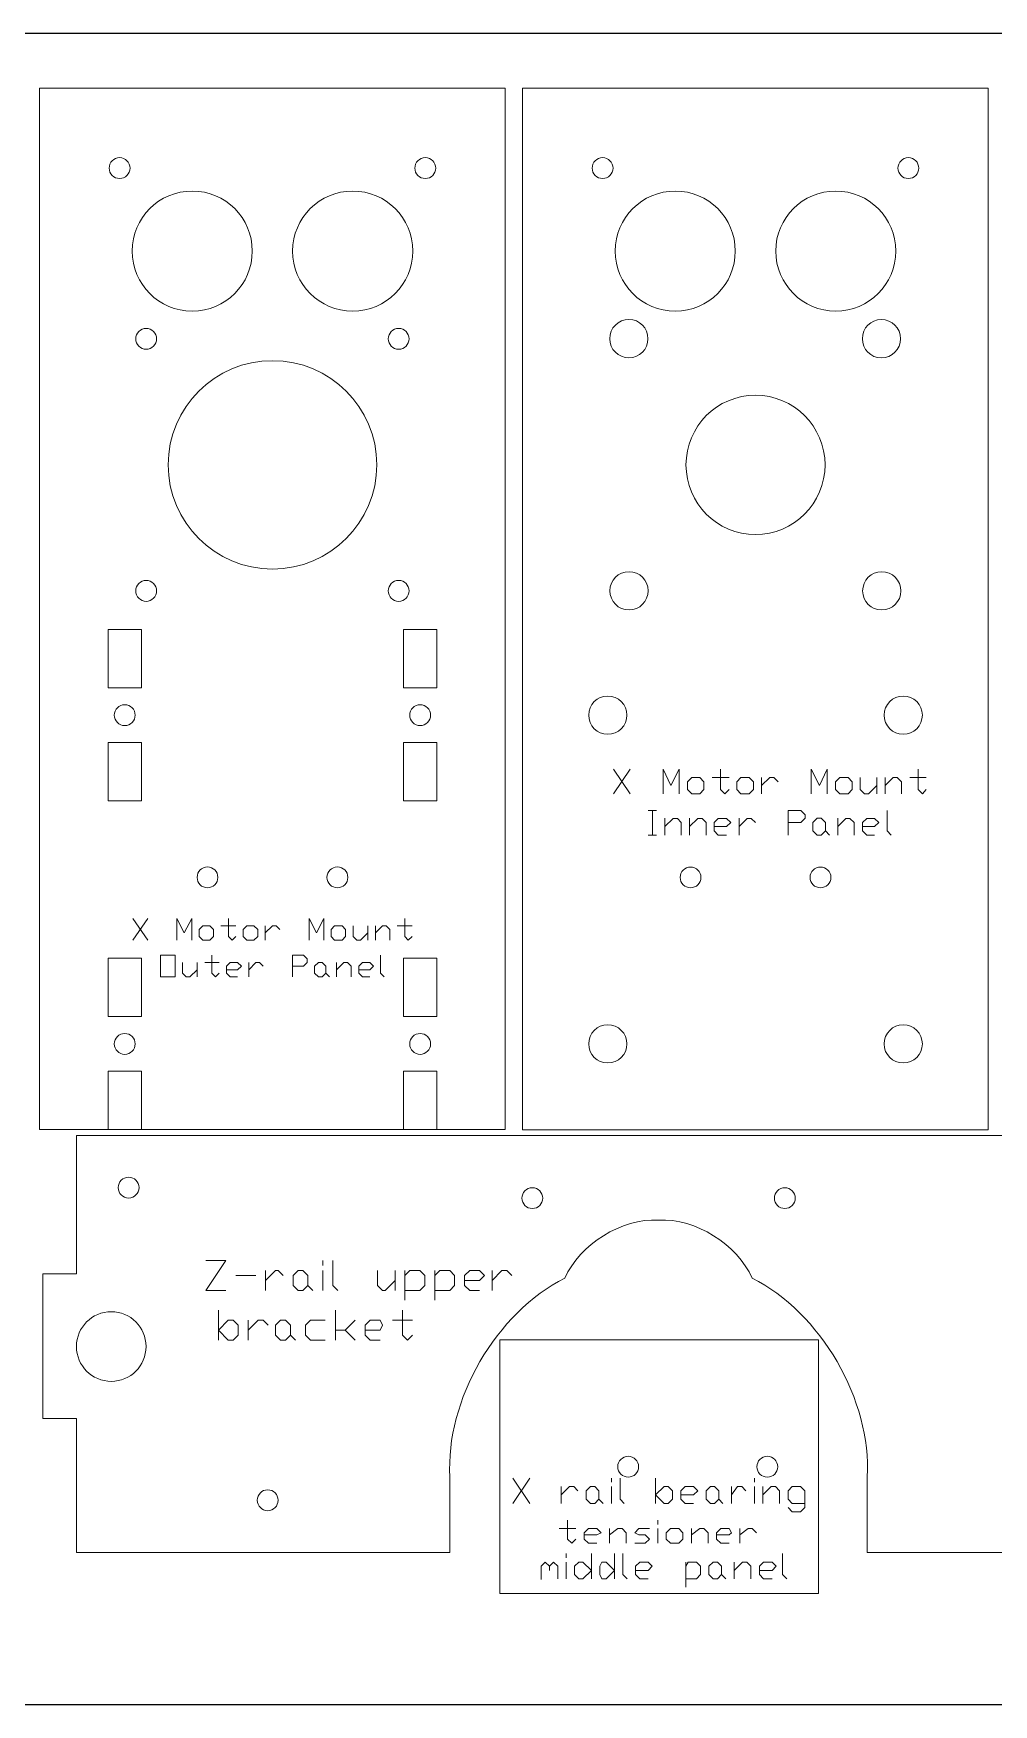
# Model space of a CAD drawing. Header units: inches. Extents: x -12 to 12, y -6 to 6.
# Drawn here: x -3.74 to 3.15, y -6 to 6 of the extents above; entities that cross this region are included whole.
import ezdxf

# ---------------------------------------------------------------- set-up
doc = ezdxf.new("R2010")
doc.units = ezdxf.units.IN
doc.layers.get('0').update_dxf_attribs({"linetype": 'CONTINUOUS', "lineweight": 25, "true_color": 0x000000})
doc.layers.add('CUT_SHEET_1', color=179, linetype='CONTINUOUS', true_color=0x131326)

# ---------------------------------------------------------------- blocks, each defined once
blk = doc.blocks.new('BORDER')
for p, q in [((24, 0), (0, 0)), ((0, -12), (24, -12))]:
    blk.add_line(p, q)

msp = doc.modelspace()

# ---------------------------------------------------------------- linework, layer by layer
at = {"layer": 'CUT_SHEET_1', "color": 3, "lineweight": 15, "true_color": 0x00ff00}
for p, q in [((-3.7, -1.871), (-3.7, 5.607)), ((-3.7, 5.607), (-0.354, 5.607)), ((-0.354, 5.607), (-0.354, -1.871)), ((-0.23, -1.872), (-0.23, 5.607)), ((-0.23, 5.607), (3.116, 5.607)), ((3.116, 5.607), (3.116, -1.872)), ((-0.354, -1.871), (-3.7, -1.871)), ((4.929, -1.913), (-3.435, -1.913)), ((-3.435, -1.913), (-3.435, -2.906)), ((3.116, -1.872), (-0.23, -1.872)), ((-3.435, -2.906), (-3.676, -2.906)), ((-3.676, -2.906), (-3.676, -3.946)), ((-0.393, -5.203), (-0.393, -3.381)), ((-0.393, -3.381), (1.897, -3.381)), ((1.897, -3.381), (1.897, -5.203)), ((-3.676, -3.946), (-3.435, -3.946)), ((-3.435, -3.946), (-3.435, -4.907)), ((-0.752, -4.907), (-0.752, -4.365)), ((2.246, -4.365), (2.246, -4.907)), ((-3.435, -4.907), (-0.752, -4.907)), ((2.246, -4.907), (4.928, -4.907)), ((1.897, -5.203), (-0.393, -5.203))]:
    msp.add_line(p, q, dxfattribs=at)
at = {"layer": 'CUT_SHEET_1', "color": 1, "lineweight": 15, "true_color": 0xff0000}
for p, q in [((0.345, 5.108), (0.345, 5.108)), ((2.542, 5.108), (2.542, 5.108)), ((0.27, 5.033), (0.27, 5.033)), ((2.467, 5.033), (2.467, 5.033)), ((-2.603, 4.868), (-2.603, 4.868)), ((-1.45, 4.868), (-1.45, 4.868)), ((0.867, 4.868), (0.867, 4.868)), ((2.02, 4.868), (2.02, 4.868)), ((-2.172, 4.437), (-2.172, 4.437)), ((-1.019, 4.437), (-1.019, 4.437)), ((1.298, 4.437), (1.298, 4.437)), ((2.451, 4.437), (2.451, 4.437)), ((-2.859, 3.807), (-2.859, 3.807)), ((0.671, 3.808), (0.671, 3.808)), ((2.485, 3.808), (2.485, 3.808)), ((-2.859, 1.997), (-2.859, 1.997)), ((0.672, 1.998), (0.672, 1.998)), ((2.488, 1.997), (2.488, 1.997)), ((-3.208, 1.72), (-2.968, 1.72)), ((-3.208, 1.301), (-3.208, 1.72)), ((-2.968, 1.72), (-2.968, 1.301)), ((-1.086, 1.72), (-0.846, 1.72)), ((-1.086, 1.301), (-1.086, 1.72)), ((-0.846, 1.72), (-0.846, 1.301)), ((-2.968, 1.301), (-3.208, 1.301)), ((-0.846, 1.301), (-1.086, 1.301)), ((-3.088, 1.18), (-3.088, 1.18)), ((0.52, 1.105), (0.52, 1.105)), ((2.642, 1.105), (2.642, 1.105)), ((-3.208, 0.908), (-2.968, 0.908)), ((-3.208, 0.49), (-3.208, 0.908)), ((-2.968, 0.908), (-2.968, 0.49)), ((-1.086, 0.908), (-0.846, 0.908)), ((-1.086, 0.49), (-1.086, 0.908)), ((-0.846, 0.908), (-0.846, 0.49)), ((-2.968, 0.49), (-3.208, 0.49)), ((-0.846, 0.49), (-1.086, 0.49)), ((-1.56, 0.015), (-1.56, 0.015)), ((-3.208, -0.641), (-2.968, -0.641)), ((-3.208, -1.059), (-3.208, -0.641)), ((-2.968, -0.641), (-2.968, -1.059)), ((-1.086, -0.641), (-0.846, -0.641)), ((-1.086, -1.059), (-1.086, -0.641)), ((-0.846, -0.641), (-0.846, -1.059)), ((-2.968, -1.059), (-3.208, -1.059)), ((-0.846, -1.059), (-1.086, -1.059)), ((-3.088, -1.181), (-3.088, -1.181)), ((0.52, -1.256), (0.52, -1.256)), ((2.642, -1.256), (2.642, -1.256)), ((-3.208, -1.452), (-2.968, -1.452)), ((-3.208, -1.871), (-3.208, -1.452)), ((-2.968, -1.452), (-2.968, -1.871)), ((-1.086, -1.452), (-0.846, -1.452)), ((-1.086, -1.871), (-1.086, -1.452)), ((-0.846, -1.452), (-0.846, -1.871)), ((-2.968, -1.871), (-3.208, -1.871)), ((-0.846, -1.871), (-1.086, -1.871)), ((-3.06, -2.363), (-3.06, -2.363)), ((-2.985, -2.288), (-2.985, -2.288)), ((-0.16, -2.289), (-0.16, -2.289)), ((1.579, -2.364), (1.579, -2.364)), ((1.654, -2.289), (1.654, -2.289))]:
    msp.add_line(p, q, dxfattribs=at)
at = {"layer": 'CUT_SHEET_1', "color": 7, "lineweight": 15, "true_color": 0xffffff}
for p, q in [((0.423, 0.717), (0.543, 0.54)), ((0.423, 0.54), (0.543, 0.717)), ((0.78, 0.54), (0.78, 0.717)), ((0.78, 0.717), (0.836, 0.6)), ((0.836, 0.6), (0.896, 0.717)), ((0.896, 0.717), (0.896, 0.54)), ((0.956, 0.627), (0.986, 0.657)), ((0.956, 0.57), (0.956, 0.627)), ((0.986, 0.657), (1.043, 0.657)), ((1.043, 0.657), (1.073, 0.627)), ((1.073, 0.627), (1.073, 0.57)), ((1.133, 0.657), (1.253, 0.657)), ((1.193, 0.717), (1.193, 0.57)), ((1.309, 0.627), (1.339, 0.657)), ((1.309, 0.57), (1.309, 0.627)), ((1.339, 0.657), (1.399, 0.657)), ((1.399, 0.657), (1.429, 0.627)), ((1.429, 0.627), (1.429, 0.57)), ((1.486, 0.6), (1.546, 0.657)), ((1.486, 0.54), (1.486, 0.657)), ((1.546, 0.657), (1.576, 0.657)), ((1.576, 0.657), (1.606, 0.627)), ((1.843, 0.54), (1.843, 0.717)), ((1.843, 0.717), (1.902, 0.6)), ((1.902, 0.6), (1.959, 0.717)), ((1.959, 0.717), (1.959, 0.54)), ((2.019, 0.627), (2.049, 0.657)), ((2.019, 0.57), (2.019, 0.627)), ((2.049, 0.657), (2.109, 0.657)), ((2.109, 0.657), (2.139, 0.627)), ((2.139, 0.627), (2.139, 0.57)), ((2.196, 0.657), (2.196, 0.57)), ((2.256, 0.54), (2.316, 0.6)), ((2.316, 0.657), (2.316, 0.54)), ((2.376, 0.6), (2.432, 0.657)), ((2.376, 0.54), (2.376, 0.657)), ((2.432, 0.657), (2.462, 0.657)), ((2.462, 0.657), (2.492, 0.627)), ((2.492, 0.627), (2.492, 0.54)), ((2.552, 0.657), (2.669, 0.657)), ((2.612, 0.717), (2.612, 0.57)), ((0.986, 0.54), (0.956, 0.57)), ((1.043, 0.54), (0.986, 0.54)), ((1.073, 0.57), (1.043, 0.54)), ((1.193, 0.57), (1.223, 0.54)), ((1.223, 0.54), (1.253, 0.57)), ((1.339, 0.54), (1.309, 0.57)), ((1.399, 0.54), (1.339, 0.54)), ((1.429, 0.57), (1.399, 0.54)), ((2.049, 0.54), (2.019, 0.57)), ((2.109, 0.54), (2.049, 0.54)), ((2.139, 0.57), (2.109, 0.54)), ((2.196, 0.57), (2.226, 0.54)), ((2.226, 0.54), (2.256, 0.54)), ((2.612, 0.57), (2.642, 0.54)), ((2.642, 0.54), (2.669, 0.57)), ((0.673, 0.42), (0.733, 0.42)), ((0.703, 0.42), (0.703, 0.244)), ((0.793, 0.244), (0.793, 0.364)), ((0.793, 0.304), (0.853, 0.363)), ((0.853, 0.363), (0.883, 0.363)), ((0.883, 0.363), (0.91, 0.334)), ((0.97, 0.244), (0.97, 0.364)), ((0.97, 0.304), (1.03, 0.363)), ((1.03, 0.363), (1.06, 0.363)), ((1.06, 0.363), (1.09, 0.334)), ((1.176, 0.363), (1.146, 0.334)), ((1.236, 0.363), (1.176, 0.363)), ((1.266, 0.334), (1.236, 0.363)), ((1.326, 0.244), (1.326, 0.364)), ((1.326, 0.304), (1.383, 0.363)), ((1.383, 0.363), (1.413, 0.363)), ((1.413, 0.363), (1.443, 0.334)), ((1.679, 0.244), (1.679, 0.42)), ((1.679, 0.42), (1.769, 0.42)), ((1.769, 0.42), (1.799, 0.39)), ((1.799, 0.364), (1.769, 0.334)), ((1.799, 0.39), (1.799, 0.364)), ((1.856, 0.334), (1.886, 0.364)), ((1.886, 0.364), (1.916, 0.364)), ((1.916, 0.364), (1.946, 0.334)), ((2.036, 0.244), (2.036, 0.364)), ((2.036, 0.304), (2.092, 0.363)), ((2.092, 0.363), (2.122, 0.363)), ((2.122, 0.363), (2.152, 0.334)), ((2.242, 0.363), (2.212, 0.334)), ((2.299, 0.363), (2.242, 0.363)), ((2.329, 0.334), (2.299, 0.363)), ((2.389, 0.42), (2.389, 0.274)), ((0.673, 0.244), (0.733, 0.244)), ((0.91, 0.334), (0.91, 0.244)), ((1.09, 0.334), (1.09, 0.244)), ((1.146, 0.334), (1.146, 0.274)), ((1.146, 0.304), (1.236, 0.304)), ((1.146, 0.274), (1.176, 0.244)), ((1.176, 0.244), (1.236, 0.244)), ((1.236, 0.304), (1.266, 0.334)), ((1.769, 0.334), (1.679, 0.334)), ((1.856, 0.274), (1.856, 0.334)), ((1.886, 0.244), (1.856, 0.274)), ((1.916, 0.244), (1.886, 0.244)), ((1.946, 0.274), (1.916, 0.244)), ((1.946, 0.334), (1.946, 0.274)), ((1.946, 0.274), (1.976, 0.244)), ((2.152, 0.334), (2.152, 0.244)), ((2.212, 0.334), (2.212, 0.274)), ((2.212, 0.304), (2.299, 0.304)), ((2.212, 0.274), (2.242, 0.244)), ((2.242, 0.244), (2.299, 0.244)), ((2.299, 0.304), (2.329, 0.334)), ((2.389, 0.274), (2.419, 0.244)), ((-3.03, -0.355), (-2.923, -0.512)), ((-3.03, -0.512), (-2.923, -0.355)), ((-2.713, -0.512), (-2.713, -0.355)), ((-2.713, -0.355), (-2.66, -0.458)), ((-2.66, -0.458), (-2.607, -0.355)), ((-2.607, -0.355), (-2.607, -0.512)), ((-2.343, -0.355), (-2.343, -0.485)), ((-1.764, -0.512), (-1.764, -0.355)), ((-1.764, -0.355), (-1.71, -0.458)), ((-1.71, -0.458), (-1.657, -0.355)), ((-1.657, -0.355), (-1.657, -0.512)), ((-1.077, -0.355), (-1.077, -0.485)), ((-2.553, -0.435), (-2.527, -0.408)), ((-2.553, -0.485), (-2.553, -0.435)), ((-2.527, -0.408), (-2.477, -0.408)), ((-2.477, -0.408), (-2.45, -0.435)), ((-2.45, -0.435), (-2.45, -0.485)), ((-2.397, -0.408), (-2.29, -0.408)), ((-2.237, -0.435), (-2.21, -0.408)), ((-2.237, -0.485), (-2.237, -0.435)), ((-2.21, -0.408), (-2.16, -0.408)), ((-2.16, -0.408), (-2.133, -0.435)), ((-2.133, -0.435), (-2.133, -0.485)), ((-2.08, -0.458), (-2.027, -0.408)), ((-2.08, -0.512), (-2.08, -0.408)), ((-2.027, -0.408), (-2, -0.408)), ((-2, -0.408), (-1.974, -0.435)), ((-1.604, -0.435), (-1.58, -0.408)), ((-1.604, -0.485), (-1.604, -0.435)), ((-1.58, -0.408), (-1.527, -0.408)), ((-1.527, -0.408), (-1.501, -0.435)), ((-1.501, -0.435), (-1.501, -0.485)), ((-1.447, -0.408), (-1.447, -0.485)), ((-1.394, -0.512), (-1.341, -0.458)), ((-1.341, -0.408), (-1.341, -0.512)), ((-1.287, -0.458), (-1.237, -0.408)), ((-1.287, -0.512), (-1.287, -0.408)), ((-1.237, -0.408), (-1.211, -0.408)), ((-1.211, -0.408), (-1.184, -0.435)), ((-1.184, -0.435), (-1.184, -0.512)), ((-1.131, -0.408), (-1.024, -0.408)), ((-2.527, -0.512), (-2.553, -0.485)), ((-2.477, -0.512), (-2.527, -0.512)), ((-2.45, -0.485), (-2.477, -0.512)), ((-2.343, -0.485), (-2.317, -0.512)), ((-2.317, -0.512), (-2.29, -0.485)), ((-2.21, -0.512), (-2.237, -0.485)), ((-2.16, -0.512), (-2.21, -0.512)), ((-2.133, -0.485), (-2.16, -0.512)), ((-1.58, -0.512), (-1.604, -0.485)), ((-1.527, -0.512), (-1.58, -0.512)), ((-1.501, -0.485), (-1.527, -0.512)), ((-1.447, -0.485), (-1.421, -0.512)), ((-1.421, -0.512), (-1.394, -0.512)), ((-1.077, -0.485), (-1.051, -0.512)), ((-1.051, -0.512), (-1.024, -0.485)), ((-2.83, -0.618), (-2.726, -0.618)), ((-2.83, -0.775), (-2.83, -0.618)), ((-2.726, -0.618), (-2.726, -0.775)), ((-2.673, -0.671), (-2.673, -0.748)), ((-2.567, -0.671), (-2.567, -0.775)), ((-2.513, -0.671), (-2.41, -0.671)), ((-2.463, -0.618), (-2.463, -0.748)), ((-2.33, -0.671), (-2.357, -0.698)), ((-2.357, -0.698), (-2.357, -0.748)), ((-2.277, -0.671), (-2.33, -0.671)), ((-2.25, -0.698), (-2.277, -0.671)), ((-2.277, -0.725), (-2.25, -0.698)), ((-2.197, -0.725), (-2.147, -0.671)), ((-2.197, -0.775), (-2.197, -0.671)), ((-2.147, -0.671), (-2.12, -0.671)), ((-2.12, -0.671), (-2.094, -0.698)), ((-1.884, -0.775), (-1.884, -0.618)), ((-1.884, -0.618), (-1.804, -0.618)), ((-1.804, -0.698), (-1.884, -0.698)), ((-1.804, -0.618), (-1.777, -0.645)), ((-1.777, -0.671), (-1.804, -0.698)), ((-1.777, -0.645), (-1.777, -0.671)), ((-1.724, -0.698), (-1.697, -0.671)), ((-1.724, -0.748), (-1.724, -0.698)), ((-1.697, -0.671), (-1.67, -0.671)), ((-1.67, -0.671), (-1.644, -0.698)), ((-1.644, -0.698), (-1.644, -0.748)), ((-1.567, -0.725), (-1.514, -0.671)), ((-1.567, -0.775), (-1.567, -0.671)), ((-1.514, -0.671), (-1.487, -0.671)), ((-1.487, -0.671), (-1.461, -0.698)), ((-1.461, -0.698), (-1.461, -0.775)), ((-1.381, -0.671), (-1.407, -0.698)), ((-1.407, -0.698), (-1.407, -0.748)), ((-1.327, -0.671), (-1.381, -0.671)), ((-1.301, -0.698), (-1.327, -0.671)), ((-1.327, -0.725), (-1.301, -0.698)), ((-1.251, -0.618), (-1.251, -0.748)), ((-2.726, -0.775), (-2.83, -0.775)), ((-2.673, -0.748), (-2.647, -0.775)), ((-2.647, -0.775), (-2.62, -0.775)), ((-2.62, -0.775), (-2.567, -0.725)), ((-2.463, -0.748), (-2.437, -0.775)), ((-2.437, -0.775), (-2.41, -0.748)), ((-2.357, -0.725), (-2.277, -0.725)), ((-2.357, -0.748), (-2.33, -0.775)), ((-2.33, -0.775), (-2.277, -0.775)), ((-1.697, -0.775), (-1.724, -0.748)), ((-1.67, -0.775), (-1.697, -0.775)), ((-1.644, -0.748), (-1.67, -0.775)), ((-1.644, -0.748), (-1.617, -0.775)), ((-1.407, -0.725), (-1.327, -0.725)), ((-1.407, -0.748), (-1.381, -0.775)), ((-1.381, -0.775), (-1.327, -0.775)), ((-1.251, -0.748), (-1.224, -0.775)), ((-2.505, -2.811), (-2.362, -2.811)), ((-2.362, -2.811), (-2.505, -3.026)), ((-1.665, -2.847), (-1.665, -2.811)), ((-1.593, -2.811), (-1.593, -2.99)), ((-2.29, -2.918), (-2.147, -2.918)), ((-2.076, -2.954), (-2.004, -2.883)), ((-2.076, -3.026), (-2.076, -2.883)), ((-2.004, -2.883), (-1.986, -2.883)), ((-1.986, -2.883), (-1.951, -2.918)), ((-1.879, -2.918), (-1.843, -2.883)), ((-1.879, -2.99), (-1.879, -2.918)), ((-1.843, -3.026), (-1.879, -2.99)), ((-1.843, -2.883), (-1.808, -2.883)), ((-1.808, -2.883), (-1.772, -2.918)), ((-1.772, -2.99), (-1.808, -3.026)), ((-1.772, -2.918), (-1.772, -2.99)), ((-1.772, -2.99), (-1.736, -3.026)), ((-1.665, -3.026), (-1.665, -2.883)), ((-1.593, -2.99), (-1.557, -3.026)), ((-1.272, -2.883), (-1.272, -2.99)), ((-1.272, -2.99), (-1.236, -3.026)), ((-1.218, -3.026), (-1.146, -2.954)), ((-1.146, -2.883), (-1.146, -3.026)), ((-1.075, -2.918), (-1.039, -2.883)), ((-1.075, -3.097), (-1.075, -2.883)), ((-1.039, -2.883), (-0.968, -2.883)), ((-0.968, -2.883), (-0.932, -2.918)), ((-0.932, -2.99), (-0.968, -3.026)), ((-0.932, -2.918), (-0.932, -2.99)), ((-0.861, -2.918), (-0.825, -2.883)), ((-0.861, -3.097), (-0.861, -2.883)), ((-0.825, -2.883), (-0.753, -2.883)), ((-0.753, -2.883), (-0.718, -2.918)), ((-0.718, -2.99), (-0.753, -3.026)), ((-0.718, -2.918), (-0.718, -2.99)), ((-0.61, -2.883), (-0.646, -2.918)), ((-0.646, -2.918), (-0.646, -2.99)), ((-0.646, -2.954), (-0.539, -2.954)), ((-0.646, -2.99), (-0.61, -3.026)), ((-0.539, -2.883), (-0.61, -2.883)), ((-0.503, -2.918), (-0.539, -2.883)), ((-0.539, -2.954), (-0.503, -2.918)), ((-0.449, -2.954), (-0.378, -2.883)), ((-0.449, -3.026), (-0.449, -2.883)), ((-0.378, -2.883), (-0.342, -2.883)), ((-0.342, -2.883), (-0.306, -2.918)), ((-2.505, -3.026), (-2.362, -3.026)), ((-1.808, -3.026), (-1.843, -3.026)), ((-1.236, -3.026), (-1.218, -3.026)), ((-0.968, -3.026), (-1.075, -3.026)), ((-0.753, -3.026), (-0.861, -3.026)), ((-0.61, -3.026), (-0.539, -3.026)), ((-2.415, -3.383), (-2.415, -3.169)), ((-1.575, -3.383), (-1.575, -3.169)), ((-1.093, -3.169), (-1.093, -3.347)), ((-2.415, -3.312), (-2.344, -3.24)), ((-2.344, -3.383), (-2.415, -3.312)), ((-2.344, -3.24), (-2.308, -3.24)), ((-2.308, -3.24), (-2.272, -3.276)), ((-2.272, -3.347), (-2.308, -3.383)), ((-2.272, -3.276), (-2.272, -3.347)), ((-2.201, -3.312), (-2.129, -3.24)), ((-2.201, -3.383), (-2.201, -3.24)), ((-2.129, -3.24), (-2.094, -3.24)), ((-2.094, -3.24), (-2.058, -3.276)), ((-2.004, -3.276), (-1.969, -3.24)), ((-2.004, -3.347), (-2.004, -3.276)), ((-1.969, -3.383), (-2.004, -3.347)), ((-1.969, -3.24), (-1.933, -3.24)), ((-1.933, -3.24), (-1.897, -3.276)), ((-1.897, -3.347), (-1.933, -3.383)), ((-1.897, -3.276), (-1.897, -3.347)), ((-1.897, -3.347), (-1.861, -3.383)), ((-1.754, -3.24), (-1.79, -3.276)), ((-1.79, -3.276), (-1.79, -3.347)), ((-1.79, -3.347), (-1.754, -3.383)), ((-1.647, -3.24), (-1.754, -3.24)), ((-1.575, -3.312), (-1.504, -3.312)), ((-1.504, -3.312), (-1.432, -3.24)), ((-1.504, -3.312), (-1.432, -3.383)), ((-1.325, -3.24), (-1.361, -3.276)), ((-1.361, -3.276), (-1.361, -3.347)), ((-1.361, -3.312), (-1.254, -3.312)), ((-1.361, -3.347), (-1.325, -3.383)), ((-1.254, -3.24), (-1.325, -3.24)), ((-1.236, -3.276), (-1.254, -3.24)), ((-1.254, -3.312), (-1.236, -3.276)), ((-1.164, -3.24), (-1.021, -3.24)), ((-1.093, -3.347), (-1.057, -3.383)), ((-1.057, -3.383), (-1.021, -3.347)), ((-2.308, -3.383), (-2.344, -3.383)), ((-1.933, -3.383), (-1.969, -3.383)), ((-1.754, -3.383), (-1.647, -3.383)), ((-1.325, -3.383), (-1.254, -3.383)), ((-0.299, -4.374), (-0.179, -4.555)), ((-0.299, -4.555), (-0.179, -4.374)), ((0.047, -4.495), (0.108, -4.435)), ((0.047, -4.555), (0.047, -4.435)), ((0.108, -4.435), (0.138, -4.435)), ((0.138, -4.435), (0.168, -4.465)), ((0.228, -4.465), (0.259, -4.435)), ((0.259, -4.435), (0.289, -4.435)), ((0.289, -4.435), (0.319, -4.465)), ((0.41, -4.404), (0.41, -4.374)), ((0.41, -4.555), (0.41, -4.435)), ((0.47, -4.374), (0.47, -4.525)), ((0.726, -4.555), (0.726, -4.374)), ((0.726, -4.495), (0.787, -4.435)), ((0.787, -4.435), (0.817, -4.435)), ((0.817, -4.435), (0.847, -4.465)), ((0.938, -4.435), (0.907, -4.465)), ((0.998, -4.435), (0.938, -4.435)), ((1.028, -4.465), (0.998, -4.435)), ((1.088, -4.465), (1.119, -4.435)), ((1.119, -4.435), (1.149, -4.435)), ((1.149, -4.435), (1.179, -4.465)), ((1.27, -4.495), (1.315, -4.435)), ((1.27, -4.555), (1.27, -4.435)), ((1.315, -4.435), (1.345, -4.435)), ((1.345, -4.435), (1.375, -4.465)), ((1.435, -4.404), (1.435, -4.374)), ((1.435, -4.555), (1.435, -4.435)), ((1.496, -4.495), (1.556, -4.435)), ((1.496, -4.555), (1.496, -4.435)), ((1.556, -4.435), (1.586, -4.435)), ((1.586, -4.435), (1.616, -4.465)), ((1.707, -4.435), (1.677, -4.465)), ((1.767, -4.435), (1.707, -4.435)), ((1.797, -4.465), (1.767, -4.435)), ((0.228, -4.525), (0.228, -4.465)), ((0.259, -4.555), (0.228, -4.525)), ((0.289, -4.555), (0.259, -4.555)), ((0.319, -4.525), (0.289, -4.555)), ((0.319, -4.465), (0.319, -4.525)), ((0.319, -4.525), (0.349, -4.555)), ((0.47, -4.525), (0.5, -4.555)), ((0.787, -4.555), (0.726, -4.495)), ((0.817, -4.555), (0.787, -4.555)), ((0.847, -4.525), (0.817, -4.555)), ((0.847, -4.465), (0.847, -4.525)), ((0.907, -4.465), (0.907, -4.525)), ((0.907, -4.495), (0.998, -4.495)), ((0.907, -4.525), (0.938, -4.555)), ((0.938, -4.555), (0.998, -4.555)), ((0.998, -4.495), (1.028, -4.465)), ((1.088, -4.525), (1.088, -4.465)), ((1.119, -4.555), (1.088, -4.525)), ((1.149, -4.555), (1.119, -4.555)), ((1.179, -4.525), (1.149, -4.555)), ((1.179, -4.465), (1.179, -4.525)), ((1.179, -4.525), (1.209, -4.555)), ((1.616, -4.465), (1.616, -4.555)), ((1.677, -4.465), (1.677, -4.525)), ((1.677, -4.525), (1.707, -4.555)), ((1.707, -4.555), (1.797, -4.555)), ((1.797, -4.586), (1.797, -4.465)), ((0.093, -4.676), (0.093, -4.812)), ((0.741, -4.706), (0.741, -4.676)), ((1.677, -4.586), (1.707, -4.616)), ((1.707, -4.616), (1.767, -4.616)), ((1.767, -4.616), (1.797, -4.586)), ((0.032, -4.736), (0.153, -4.736)), ((0.244, -4.736), (0.213, -4.767)), ((0.213, -4.767), (0.213, -4.812)), ((0.213, -4.782), (0.304, -4.782)), ((0.304, -4.736), (0.244, -4.736)), ((0.334, -4.767), (0.304, -4.736)), ((0.304, -4.782), (0.334, -4.767)), ((0.395, -4.782), (0.455, -4.736)), ((0.395, -4.842), (0.395, -4.736)), ((0.455, -4.736), (0.485, -4.736)), ((0.485, -4.736), (0.515, -4.767)), ((0.515, -4.767), (0.515, -4.842)), ((0.576, -4.767), (0.606, -4.736)), ((0.606, -4.782), (0.576, -4.767)), ((0.606, -4.736), (0.681, -4.736)), ((0.651, -4.782), (0.606, -4.782)), ((0.681, -4.812), (0.651, -4.782)), ((0.741, -4.842), (0.741, -4.736)), ((0.802, -4.767), (0.832, -4.736)), ((0.802, -4.812), (0.802, -4.767)), ((0.832, -4.736), (0.892, -4.736)), ((0.892, -4.736), (0.922, -4.767)), ((0.922, -4.767), (0.922, -4.812)), ((0.983, -4.782), (1.043, -4.736)), ((0.983, -4.842), (0.983, -4.736)), ((1.043, -4.736), (1.073, -4.736)), ((1.073, -4.736), (1.104, -4.767)), ((1.104, -4.767), (1.104, -4.842)), ((1.194, -4.736), (1.164, -4.767)), ((1.164, -4.767), (1.164, -4.812)), ((1.164, -4.782), (1.254, -4.782)), ((1.254, -4.736), (1.194, -4.736)), ((1.27, -4.767), (1.254, -4.736)), ((1.254, -4.782), (1.27, -4.767)), ((1.33, -4.782), (1.39, -4.736)), ((1.33, -4.842), (1.33, -4.736)), ((1.39, -4.736), (1.42, -4.736)), ((1.42, -4.736), (1.451, -4.767)), ((0.084, -4.947), (0.084, -4.916)), ((0.093, -4.812), (0.123, -4.842)), ((0.123, -4.842), (0.153, -4.812)), ((0.213, -4.812), (0.244, -4.842)), ((0.244, -4.842), (0.304, -4.842)), ((0.265, -4.916), (0.265, -5.097)), ((0.431, -4.916), (0.431, -5.097)), ((0.491, -4.916), (0.491, -5.067)), ((0.576, -4.842), (0.651, -4.842)), ((0.651, -4.842), (0.681, -4.812)), ((0.832, -4.842), (0.802, -4.812)), ((0.892, -4.842), (0.832, -4.842)), ((0.922, -4.812), (0.892, -4.842)), ((1.164, -4.812), (1.194, -4.842)), ((1.194, -4.842), (1.254, -4.842)), ((1.637, -4.916), (1.637, -5.067)), ((-0.097, -5.007), (-0.067, -4.977)), ((-0.097, -5.102), (-0.097, -5.007)), ((-0.067, -4.977), (-0.037, -5.007)), ((-0.037, -5.007), (-0.007, -4.977)), ((-0.037, -5.007), (-0.037, -5.037)), ((-0.007, -4.977), (0.023, -5.007)), ((0.023, -5.007), (0.023, -5.097)), ((0.084, -5.097), (0.084, -4.977)), ((0.144, -5.007), (0.174, -4.977)), ((0.144, -5.067), (0.144, -5.007)), ((0.174, -4.977), (0.204, -4.977)), ((0.204, -4.977), (0.265, -5.037)), ((0.265, -5.037), (0.204, -5.097)), ((0.325, -5.007), (0.34, -4.977)), ((0.325, -5.067), (0.325, -5.007)), ((0.34, -4.977), (0.37, -4.977)), ((0.37, -4.977), (0.431, -5.037)), ((0.431, -5.037), (0.37, -5.097)), ((0.612, -4.977), (0.581, -5.007)), ((0.581, -5.007), (0.581, -5.067)), ((0.581, -5.037), (0.672, -5.037)), ((0.672, -4.977), (0.612, -4.977)), ((0.702, -5.007), (0.672, -4.977)), ((0.672, -5.037), (0.702, -5.007)), ((0.943, -5.007), (0.959, -4.977)), ((0.943, -5.158), (0.943, -4.977)), ((0.959, -4.977), (1.019, -4.977)), ((1.019, -4.977), (1.049, -5.007)), ((1.049, -5.007), (1.049, -5.067)), ((1.109, -5.007), (1.14, -4.977)), ((1.109, -5.067), (1.109, -5.007)), ((1.14, -4.977), (1.17, -4.977)), ((1.17, -4.977), (1.2, -5.007)), ((1.2, -5.007), (1.2, -5.067)), ((1.29, -5.037), (1.351, -4.977)), ((1.29, -5.097), (1.29, -4.977)), ((1.351, -4.977), (1.381, -4.977)), ((1.381, -4.977), (1.411, -5.007)), ((1.411, -5.007), (1.411, -5.097)), ((1.502, -4.977), (1.471, -5.007)), ((1.471, -5.007), (1.471, -5.067)), ((1.471, -5.037), (1.562, -5.037)), ((1.562, -4.977), (1.502, -4.977)), ((1.592, -5.007), (1.562, -4.977)), ((1.562, -5.037), (1.592, -5.007)), ((0.174, -5.097), (0.144, -5.067)), ((0.204, -5.097), (0.174, -5.097)), ((0.34, -5.097), (0.325, -5.067)), ((0.37, -5.097), (0.34, -5.097)), ((0.491, -5.067), (0.521, -5.097)), ((0.581, -5.067), (0.612, -5.097)), ((0.612, -5.097), (0.672, -5.097)), ((1.019, -5.097), (0.943, -5.097)), ((1.049, -5.067), (1.019, -5.097)), ((1.14, -5.097), (1.109, -5.067)), ((1.17, -5.097), (1.14, -5.097)), ((1.2, -5.067), (1.17, -5.097)), ((1.2, -5.067), (1.23, -5.097)), ((1.471, -5.067), (1.502, -5.097)), ((1.502, -5.097), (1.562, -5.097)), ((1.637, -5.067), (1.668, -5.097))]:
    msp.add_line(p, q, dxfattribs=at)
at = {"layer": 'CUT_SHEET_1', "color": 1, "lineweight": 15, "true_color": 0xff0000}
for points, degree in [([(-3.125, 5.108), (-3.167, 5.108), (-3.2, 5.074), (-3.2, 5.033)], 3), ([(-3.05, 5.033), (-3.05, 5.074), (-3.084, 5.108), (-3.125, 5.108)], 3), ([(-0.929, 5.108), (-0.97, 5.108), (-1.004, 5.074), (-1.004, 5.033)], 3), ([(-0.854, 5.033), (-0.854, 5.074), (-0.887, 5.108), (-0.929, 5.108)], 3), ([(0.345, 5.108), (0.304, 5.108), (0.27, 5.074), (0.27, 5.033)], 3), ([(0.42, 5.033), (0.42, 5.074), (0.386, 5.108), (0.345, 5.108)], 3), ([(2.542, 5.108), (2.5, 5.108), (2.467, 5.074), (2.467, 5.033)], 3), ([(2.617, 5.033), (2.616, 5.074), (2.583, 5.108), (2.542, 5.108)], 3), ([(-3.2, 5.033), (-3.2, 4.991), (-3.167, 4.958), (-3.125, 4.958)], 3), ([(-3.125, 4.958), (-3.084, 4.958), (-3.05, 4.991), (-3.05, 5.033)], 3), ([(-1.004, 5.033), (-1.004, 4.991), (-0.97, 4.958), (-0.929, 4.958)], 3), ([(-0.929, 4.958), (-0.887, 4.958), (-0.854, 4.991), (-0.854, 5.033)], 3), ([(0.27, 5.033), (0.27, 4.991), (0.304, 4.958), (0.345, 4.958)], 3), ([(0.345, 4.958), (0.386, 4.958), (0.42, 4.991), (0.42, 5.033)], 3), ([(2.467, 5.033), (2.467, 4.991), (2.5, 4.958), (2.542, 4.958)], 3), ([(2.542, 4.958), (2.583, 4.958), (2.616, 4.991), (2.617, 5.033)], 3), ([(-2.603, 4.868), (-2.842, 4.868), (-3.035, 4.675), (-3.035, 4.437)], 3), ([(-2.172, 4.437), (-2.172, 4.675), (-2.365, 4.868), (-2.603, 4.868)], 3), ([(-1.45, 4.868), (-1.688, 4.868), (-1.882, 4.675), (-1.882, 4.437)], 3), ([(-1.019, 4.437), (-1.019, 4.675), (-1.212, 4.868), (-1.45, 4.868)], 3), ([(0.867, 4.868), (0.629, 4.868), (0.435, 4.675), (0.435, 4.437)], 3), ([(1.298, 4.437), (1.298, 4.675), (1.105, 4.868), (0.867, 4.868)], 3), ([(2.02, 4.868), (1.782, 4.868), (1.589, 4.675), (1.589, 4.437)], 3), ([(2.451, 4.437), (2.451, 4.675), (2.258, 4.868), (2.02, 4.868)], 3), ([(-3.035, 4.437), (-3.035, 4.199), (-2.842, 4.006), (-2.604, 4.006)], 3), ([(-3.035, 4.437), (-3.035, 4.437), (-3.035, 4.437), (-3.035, 4.437)], 3), ([(-2.603, 4.006), (-2.365, 4.006), (-2.172, 4.199), (-2.172, 4.437)], 3), ([(-1.882, 4.437), (-1.882, 4.199), (-1.689, 4.006), (-1.45, 4.006)], 3), ([(-1.882, 4.437), (-1.882, 4.437), (-1.882, 4.437), (-1.882, 4.437)], 3), ([(-1.45, 4.006), (-1.212, 4.006), (-1.019, 4.199), (-1.019, 4.437)], 3), ([(0.435, 4.437), (0.435, 4.199), (0.628, 4.006), (0.867, 4.006)], 3), ([(0.435, 4.437), (0.435, 4.437), (0.435, 4.437), (0.435, 4.437)], 3), ([(0.867, 4.006), (1.105, 4.006), (1.298, 4.199), (1.298, 4.437)], 3), ([(1.589, 4.437), (1.589, 4.199), (1.782, 4.006), (2.02, 4.006)], 3), ([(1.589, 4.437), (1.589, 4.437), (1.589, 4.437), (1.589, 4.437)], 3), ([(2.02, 4.006), (2.258, 4.006), (2.451, 4.199), (2.451, 4.437)], 3), ([(-2.604, 4.006), (-2.604, 4.006), (-2.603, 4.006)], 2), ([(-1.45, 4.006), (-1.45, 4.006), (-1.45, 4.006)], 2), ([(0.867, 4.006), (0.867, 4.006), (0.867, 4.006), (0.867, 4.006)], 3), ([(2.02, 4.006), (2.02, 4.006), (2.02, 4.006), (2.02, 4.006)], 3), ([(-2.934, 3.882), (-2.975, 3.882), (-3.009, 3.848), (-3.009, 3.807)], 3), ([(-2.859, 3.807), (-2.859, 3.848), (-2.893, 3.882), (-2.934, 3.882)], 3), ([(-2.934, 3.882), (-2.934, 3.882), (-2.934, 3.882)], 2), ([(-1.12, 3.882), (-1.161, 3.882), (-1.195, 3.848), (-1.195, 3.807)], 3), ([(-1.045, 3.807), (-1.045, 3.848), (-1.079, 3.882), (-1.12, 3.882)], 3), ([(0.534, 3.946), (0.458, 3.946), (0.396, 3.884), (0.396, 3.808)], 3), ([(0.671, 3.808), (0.671, 3.884), (0.61, 3.946), (0.534, 3.946)], 3), ([(2.348, 3.945), (2.272, 3.945), (2.211, 3.884), (2.211, 3.808)], 3), ([(2.485, 3.808), (2.485, 3.884), (2.424, 3.945), (2.348, 3.945)], 3), ([(-3.009, 3.807), (-3.009, 3.766), (-2.975, 3.732), (-2.934, 3.732)], 3), ([(-2.934, 3.732), (-2.893, 3.732), (-2.859, 3.766), (-2.859, 3.807)], 3), ([(-1.195, 3.807), (-1.195, 3.766), (-1.161, 3.732), (-1.12, 3.732)], 3), ([(-1.12, 3.732), (-1.079, 3.732), (-1.045, 3.766), (-1.045, 3.807)], 3), ([(0.396, 3.808), (0.396, 3.732), (0.458, 3.671), (0.534, 3.671)], 3), ([(0.534, 3.671), (0.61, 3.671), (0.671, 3.732), (0.671, 3.808)], 3), ([(2.211, 3.808), (2.211, 3.732), (2.272, 3.67), (2.348, 3.67)], 3), ([(2.348, 3.67), (2.424, 3.67), (2.485, 3.732), (2.485, 3.808)], 3), ([(-2.027, 3.65), (-2.44, 3.651), (-2.776, 3.316), (-2.776, 2.902)], 3), ([(-1.277, 2.902), (-1.278, 3.316), (-1.613, 3.651), (-2.027, 3.65)], 3), ([(-2.027, 3.65), (-2.027, 3.65), (-2.027, 3.65), (-2.027, 3.65)], 3), ([(1.443, 3.402), (1.167, 3.402), (0.944, 3.178), (0.944, 2.902)], 3), ([(1.943, 2.902), (1.943, 3.178), (1.719, 3.402), (1.443, 3.402)], 3), ([(1.443, 3.402), (1.443, 3.402), (1.443, 3.402), (1.443, 3.402)], 3), ([(-2.776, 2.902), (-2.776, 2.489), (-2.44, 2.154), (-2.027, 2.154)], 3), ([(-2.776, 2.902), (-2.776, 2.902), (-2.776, 2.902), (-2.776, 2.902)], 3), ([(-2.027, 2.154), (-1.613, 2.154), (-1.278, 2.489), (-1.277, 2.902)], 3), ([(0.944, 2.902), (0.944, 2.626), (1.167, 2.402), (1.443, 2.402)], 3), ([(0.944, 2.902), (0.944, 2.902), (0.944, 2.902)], 2), ([(1.443, 2.402), (1.719, 2.402), (1.943, 2.626), (1.943, 2.902)], 3), ([(1.943, 2.902), (1.943, 2.902), (1.943, 2.902)], 2), ([(-2.934, 2.072), (-2.975, 2.072), (-3.009, 2.039), (-3.009, 1.997)], 3), ([(-2.859, 1.997), (-2.859, 2.039), (-2.893, 2.072), (-2.934, 2.072)], 3), ([(-1.12, 2.072), (-1.161, 2.072), (-1.195, 2.039), (-1.195, 1.997)], 3), ([(-1.045, 1.997), (-1.045, 2.039), (-1.079, 2.072), (-1.12, 2.072)], 3), ([(0.535, 2.135), (0.459, 2.135), (0.397, 2.074), (0.397, 1.998)], 3), ([(0.672, 1.998), (0.672, 2.074), (0.611, 2.135), (0.535, 2.135)], 3), ([(2.35, 2.135), (2.274, 2.135), (2.213, 2.073), (2.213, 1.997)], 3), ([(2.488, 1.997), (2.488, 2.073), (2.426, 2.135), (2.35, 2.135)], 3), ([(-3.009, 1.997), (-3.009, 1.956), (-2.975, 1.922), (-2.934, 1.922)], 3), ([(-2.934, 1.922), (-2.893, 1.922), (-2.859, 1.956), (-2.859, 1.997)], 3), ([(-1.195, 1.997), (-1.195, 1.956), (-1.161, 1.922), (-1.12, 1.922)], 3), ([(-1.12, 1.922), (-1.079, 1.922), (-1.045, 1.956), (-1.045, 1.997)], 3), ([(0.397, 1.998), (0.397, 1.922), (0.459, 1.86), (0.535, 1.86)], 3), ([(0.535, 1.86), (0.611, 1.86), (0.672, 1.922), (0.672, 1.998)], 3), ([(2.213, 1.997), (2.213, 1.921), (2.274, 1.86), (2.35, 1.86)], 3), ([(2.35, 1.86), (2.426, 1.86), (2.488, 1.921), (2.488, 1.997)], 3), ([(0.382, 1.242), (0.306, 1.242), (0.245, 1.181), (0.245, 1.105)], 3), ([(0.52, 1.105), (0.52, 1.181), (0.458, 1.242), (0.382, 1.242)], 3), ([(2.504, 1.242), (2.429, 1.242), (2.367, 1.181), (2.367, 1.105)], 3), ([(2.642, 1.105), (2.642, 1.181), (2.58, 1.242), (2.504, 1.242)], 3), ([(-3.088, 1.18), (-3.129, 1.18), (-3.163, 1.146), (-3.163, 1.105)], 3), ([(-3.163, 1.105), (-3.163, 1.063), (-3.129, 1.03), (-3.088, 1.03)], 3), ([(-3.013, 1.105), (-3.013, 1.146), (-3.047, 1.18), (-3.088, 1.18)], 3), ([(-3.088, 1.03), (-3.047, 1.03), (-3.013, 1.063), (-3.013, 1.105)], 3), ([(-0.966, 1.18), (-1.007, 1.18), (-1.041, 1.146), (-1.041, 1.105)], 3), ([(-1.041, 1.105), (-1.041, 1.063), (-1.007, 1.03), (-0.966, 1.03)], 3), ([(-0.891, 1.105), (-0.891, 1.146), (-0.924, 1.18), (-0.966, 1.18)], 3), ([(-0.966, 1.03), (-0.924, 1.03), (-0.891, 1.063), (-0.891, 1.105)], 3), ([(0.245, 1.105), (0.245, 1.029), (0.306, 0.967), (0.382, 0.967)], 3), ([(0.382, 0.967), (0.458, 0.967), (0.52, 1.029), (0.52, 1.105)], 3), ([(2.367, 1.105), (2.367, 1.029), (2.429, 0.967), (2.504, 0.967)], 3), ([(2.504, 0.967), (2.58, 0.967), (2.642, 1.029), (2.642, 1.105)], 3), ([(-2.494, 0.015), (-2.535, 0.015), (-2.568, -0.019), (-2.568, -0.06)], 3), ([(-2.493, 0.015), (-2.494, 0.015), (-2.494, 0.015)], 2), ([(-2.419, -0.06), (-2.419, -0.019), (-2.452, 0.015), (-2.493, 0.015)], 3), ([(-1.56, 0.015), (-1.602, 0.015), (-1.635, -0.019), (-1.635, -0.06)], 3), ([(-1.485, -0.06), (-1.485, -0.019), (-1.519, 0.015), (-1.56, 0.015)], 3), ([(0.977, 0.014), (0.935, 0.014), (0.902, -0.019), (0.902, -0.06)], 3), ([(1.051, -0.06), (1.051, -0.019), (1.018, 0.014), (0.977, 0.014)], 3), ([(0.977, 0.014), (0.977, 0.014), (0.977, 0.014), (0.977, 0.014)], 3), ([(1.91, 0.014), (1.869, 0.014), (1.835, -0.019), (1.835, -0.06)], 3), ([(1.985, -0.06), (1.985, -0.019), (1.951, 0.014), (1.91, 0.014)], 3), ([(1.91, 0.014), (1.91, 0.014), (1.91, 0.014), (1.91, 0.014)], 3), ([(-2.568, -0.06), (-2.568, -0.06), (-2.568, -0.06)], 2), ([(-2.568, -0.06), (-2.568, -0.102), (-2.535, -0.135), (-2.494, -0.135)], 3), ([(-2.494, -0.135), (-2.452, -0.135), (-2.419, -0.102), (-2.419, -0.06)], 3), ([(-1.635, -0.06), (-1.635, -0.06), (-1.635, -0.06)], 2), ([(-1.635, -0.06), (-1.635, -0.102), (-1.602, -0.135), (-1.56, -0.135)], 3), ([(-1.56, -0.135), (-1.519, -0.135), (-1.485, -0.102), (-1.485, -0.06)], 3), ([(0.902, -0.06), (0.902, -0.06), (0.902, -0.06)], 2), ([(0.902, -0.06), (0.902, -0.102), (0.935, -0.135), (0.977, -0.135)], 3), ([(0.977, -0.135), (1.018, -0.135), (1.051, -0.102), (1.051, -0.06)], 3), ([(1.835, -0.06), (1.835, -0.102), (1.869, -0.135), (1.91, -0.135)], 3), ([(1.91, -0.135), (1.951, -0.135), (1.985, -0.102), (1.985, -0.06)], 3), ([(-3.088, -1.181), (-3.129, -1.181), (-3.163, -1.214), (-3.163, -1.256)], 3), ([(-3.013, -1.256), (-3.013, -1.214), (-3.047, -1.181), (-3.088, -1.181)], 3), ([(-0.966, -1.181), (-1.007, -1.181), (-1.041, -1.214), (-1.041, -1.256)], 3), ([(-0.891, -1.256), (-0.891, -1.214), (-0.924, -1.181), (-0.966, -1.181)], 3), ([(0.382, -1.118), (0.306, -1.118), (0.245, -1.18), (0.245, -1.256)], 3), ([(0.52, -1.256), (0.52, -1.18), (0.458, -1.118), (0.382, -1.118)], 3), ([(2.504, -1.118), (2.429, -1.118), (2.367, -1.18), (2.367, -1.256)], 3), ([(2.642, -1.256), (2.642, -1.18), (2.58, -1.118), (2.504, -1.118)], 3), ([(-3.163, -1.256), (-3.163, -1.297), (-3.129, -1.331), (-3.088, -1.331)], 3), ([(-3.088, -1.331), (-3.047, -1.331), (-3.013, -1.297), (-3.013, -1.256)], 3), ([(-1.041, -1.256), (-1.041, -1.297), (-1.007, -1.331), (-0.966, -1.331)], 3), ([(-0.966, -1.331), (-0.924, -1.331), (-0.891, -1.297), (-0.891, -1.256)], 3), ([(0.245, -1.256), (0.245, -1.332), (0.306, -1.393), (0.382, -1.393)], 3), ([(0.382, -1.393), (0.458, -1.393), (0.52, -1.332), (0.52, -1.256)], 3), ([(2.367, -1.256), (2.367, -1.332), (2.429, -1.393), (2.504, -1.393)], 3), ([(2.504, -1.393), (2.58, -1.393), (2.642, -1.332), (2.642, -1.256)], 3), ([(-3.06, -2.213), (-3.102, -2.213), (-3.135, -2.247), (-3.135, -2.288)], 3), ([(-2.985, -2.288), (-2.985, -2.247), (-3.019, -2.213), (-3.06, -2.213)], 3), ([(-3.135, -2.288), (-3.135, -2.329), (-3.102, -2.363), (-3.06, -2.363)], 3), ([(-3.06, -2.363), (-3.019, -2.363), (-2.985, -2.329), (-2.985, -2.288)], 3), ([(-0.16, -2.289), (-0.202, -2.289), (-0.235, -2.322), (-0.235, -2.364)], 3), ([(-0.235, -2.364), (-0.235, -2.405), (-0.201, -2.438), (-0.16, -2.438)], 3), ([(-0.085, -2.364), (-0.085, -2.322), (-0.119, -2.289), (-0.16, -2.289)], 3), ([(-0.16, -2.438), (-0.119, -2.438), (-0.085, -2.405), (-0.085, -2.364)], 3), ([(1.654, -2.289), (1.612, -2.289), (1.579, -2.322), (1.579, -2.364)], 3), ([(1.579, -2.364), (1.579, -2.405), (1.612, -2.438), (1.654, -2.438)], 3), ([(1.729, -2.364), (1.729, -2.322), (1.695, -2.289), (1.654, -2.289)], 3), ([(1.654, -2.438), (1.695, -2.438), (1.729, -2.405), (1.729, -2.364)], 3), ([(-3.185, -3.179), (-3.323, -3.179), (-3.435, -3.291), (-3.435, -3.429)], 3), ([(-2.935, -3.429), (-2.935, -3.291), (-3.047, -3.179), (-3.185, -3.179)], 3), ([(-3.435, -3.429), (-3.435, -3.567), (-3.323, -3.679), (-3.185, -3.679)], 3), ([(-3.185, -3.679), (-3.047, -3.679), (-2.935, -3.567), (-2.935, -3.429)], 3), ([(0.529, -4.217), (0.488, -4.217), (0.454, -4.251), (0.454, -4.292)], 3), ([(0.454, -4.292), (0.454, -4.333), (0.488, -4.367), (0.529, -4.367)], 3), ([(0.604, -4.292), (0.604, -4.251), (0.57, -4.217), (0.529, -4.217)], 3), ([(0.529, -4.367), (0.57, -4.367), (0.604, -4.333), (0.604, -4.292)], 3), ([(1.528, -4.217), (1.487, -4.217), (1.453, -4.251), (1.453, -4.292)], 3), ([(1.453, -4.292), (1.453, -4.333), (1.487, -4.367), (1.528, -4.367)], 3), ([(1.603, -4.292), (1.603, -4.251), (1.57, -4.217), (1.528, -4.217)], 3), ([(1.528, -4.367), (1.57, -4.367), (1.603, -4.333), (1.603, -4.292)], 3), ([(-2.061, -4.458), (-2.102, -4.458), (-2.136, -4.491), (-2.136, -4.533)], 3), ([(-2.136, -4.533), (-2.136, -4.574), (-2.102, -4.608), (-2.061, -4.608)], 3), ([(-1.986, -4.533), (-1.986, -4.491), (-2.02, -4.458), (-2.061, -4.458)], 3), ([(-2.061, -4.608), (-2.02, -4.608), (-1.986, -4.574), (-1.986, -4.533)], 3)]:
    msp.add_open_spline(points, degree=degree, dxfattribs=at)
at = {"layer": 'CUT_SHEET_1', "color": 3, "lineweight": 15, "true_color": 0x00ff00}
for points in [[(0.747, -2.521), (0.481, -2.508), (0.181, -2.694), (0.074, -2.938)], [(1.419, -2.938), (1.312, -2.694), (1.013, -2.508), (0.747, -2.521)], [(0.074, -2.938), (-0.417, -3.181), (-0.786, -3.818), (-0.752, -4.365)], [(2.246, -4.365), (2.279, -3.818), (1.91, -3.181), (1.419, -2.938)]]:
    msp.add_open_spline(points, degree=3, dxfattribs=at)

# ---------------------------------------------------------------- block references
msp.add_blockref('BORDER', (-12, 6))

doc.saveas('drawing.dxf')
